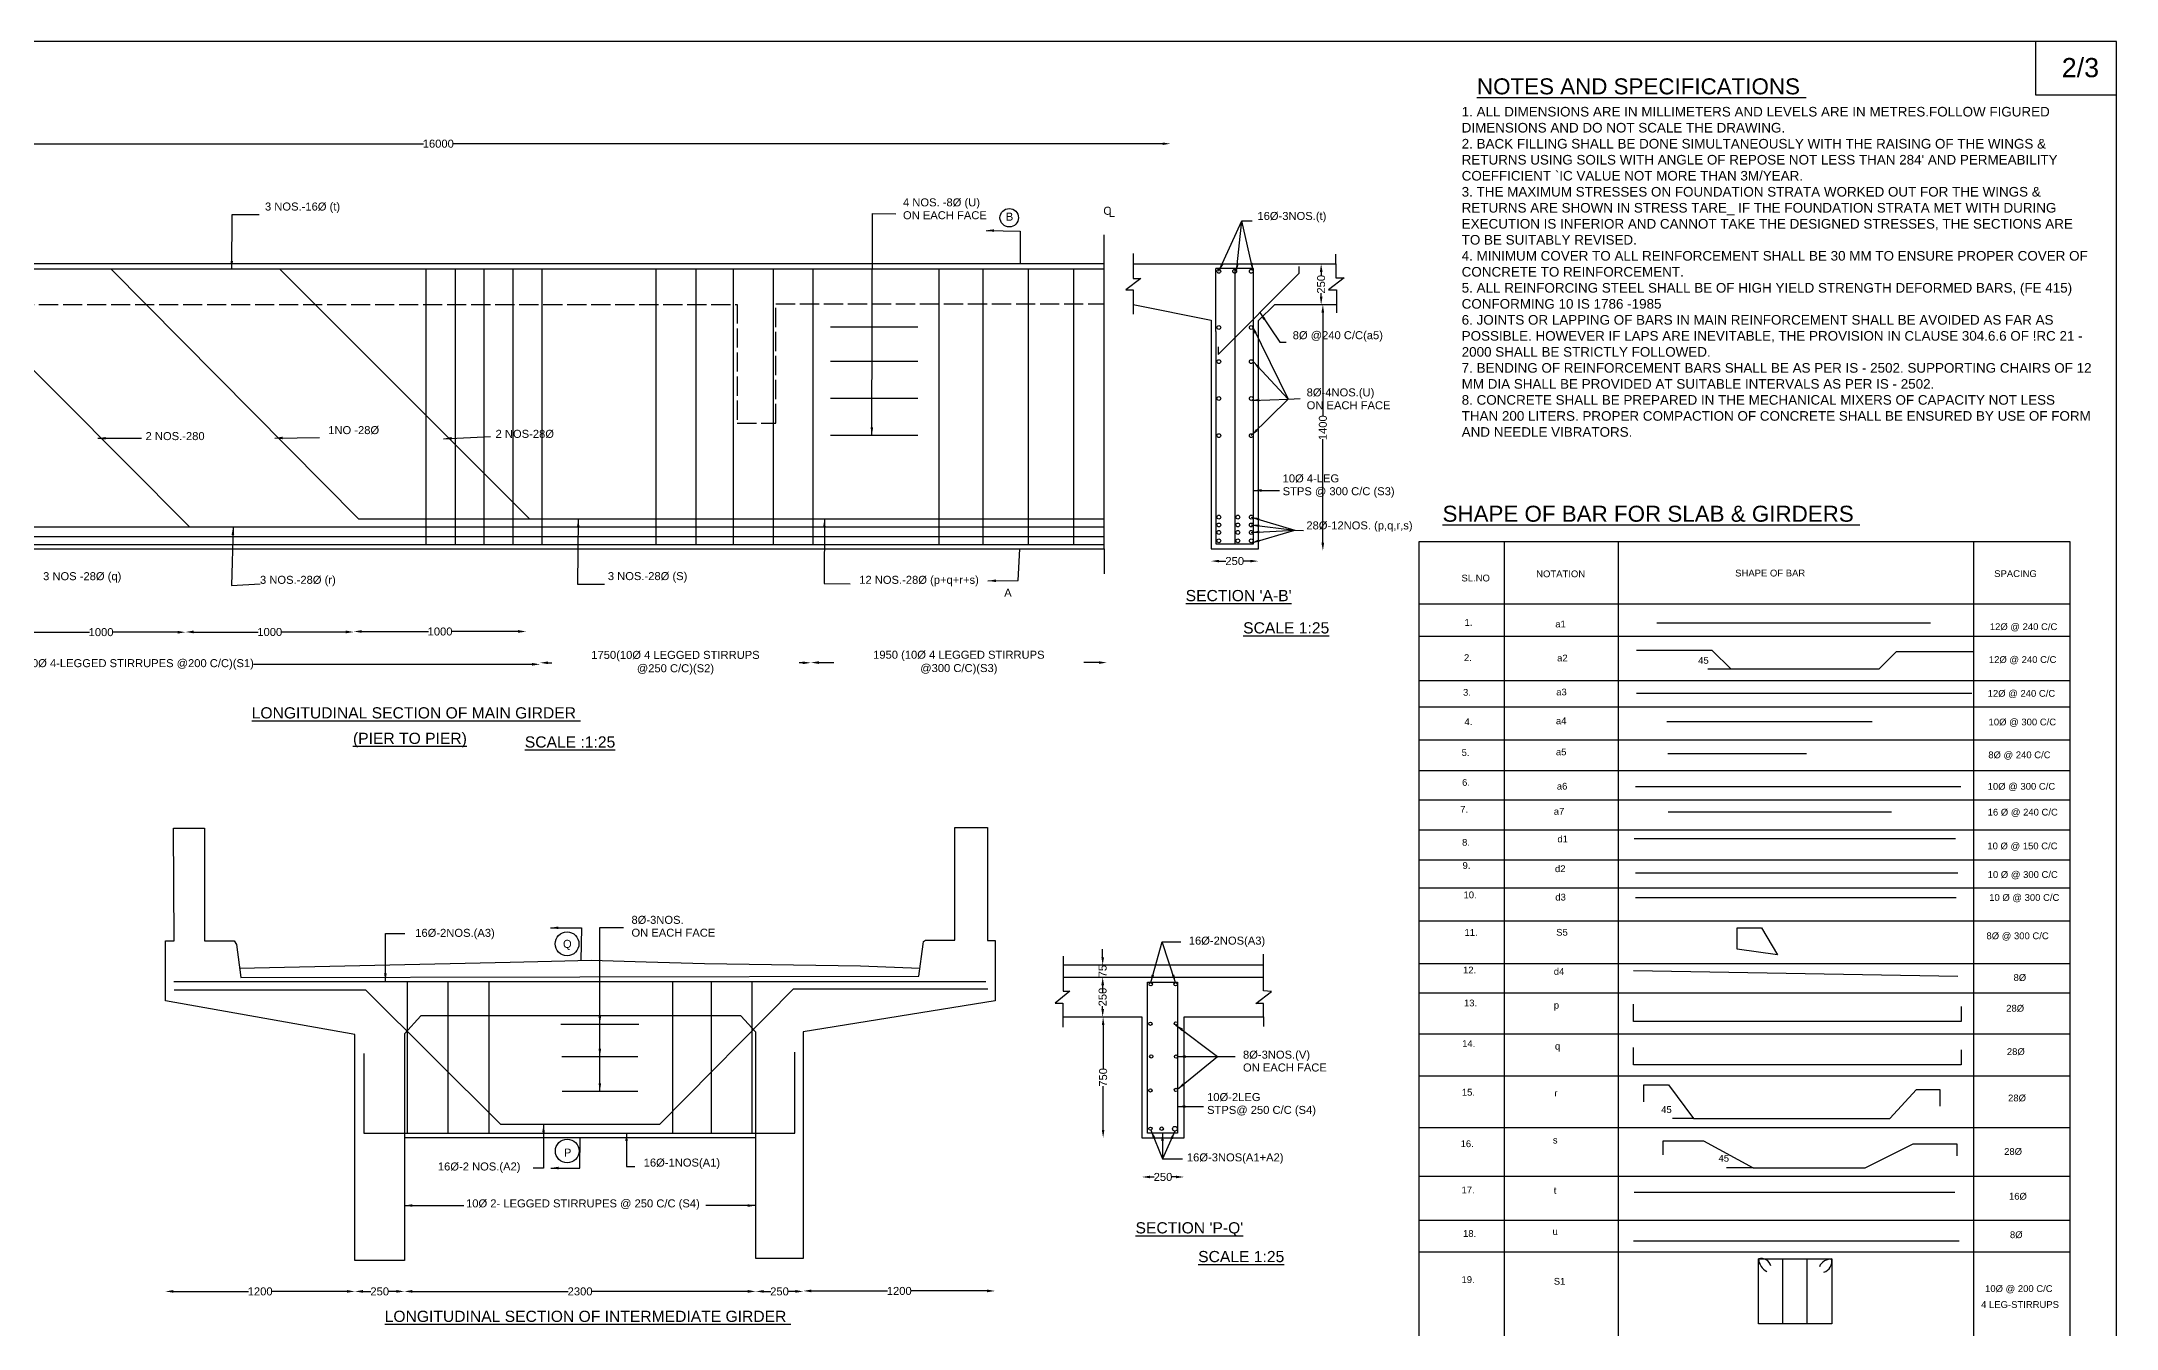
# Model space of a CAD drawing. Header units: millimetres. Extents: x -53221074 to -53151292, y 22125998 to 22211904.
# Drawn here: x -53212020 to -53199055, y 22132039 to 22140077 of the extents above; entities that cross this region are included whole.
import ezdxf

# ---------------------------------------------------------------- set-up
doc = ezdxf.new("R2010")
doc.units = ezdxf.units.MM
doc.header["$MEASUREMENT"] = 0
doc.linetypes.add('ACAD_ISO02W100', pattern=[15, 12, -3])
for name, color, linetype in [('DIMENSION', 7, 'Continuous'), ('DRAWING', 2, 'Continuous'), ('TEXT', 7, 'Continuous')]:
    doc.layers.add(name, color=color, linetype=linetype)
doc.styles.get("Standard").update_dxf_attribs({"font": 'arial.ttf', "height": 50})
doc.dimstyles.get("Standard").update_dxf_attribs({"dimtxt": 50, "dimasz": 50, "dimexe": 0.18, "dimexo": 0.0625, "dimgap": 0.09, "dimtad": 0, "dimdec": 0, "dimzin": 0, "dimdsep": 46, "dimtxsty": 'Standard', "dimcen": 0.09, "dimse1": 1, "dimse2": 1, "dimadec": 0, "dimazin": 0, "dimtfac": 1, "dimtdec": 0, "dimtofl": 0, "dimtmove": 0, "dimatfit": 3, "dimfxl": 1, "dimtolj": 1, "dimtzin": 0, "dimarcsym": 0})

# ---------------------------------------------------------------- blocks, each defined once
blk = doc.blocks.new('*D75')
at = {"layer": 'Defpoints', "color": 0}
for p in [(-53214117, 22139443), (-53204966, 22139439), (-53204966, 22139439)]:
    blk.add_point(p, dxfattribs=at)
at = {"layer": 'DIMENSION', "color": 0, "lineweight": -2}
for p, q in [((-53214067, 22139439), (-53209633, 22139439)), ((-53205016, 22139439), (-53209450, 22139439))]:
    blk.add_line(p, q, dxfattribs=at)
at = {"layer": 'DIMENSION', "color": 0}
for points in [[(-53214067, 22139447), (-53214067, 22139431), (-53214117, 22139439)], [(-53205016, 22139447), (-53205016, 22139431), (-53204966, 22139439)]]:
    blk.add_solid(points, dxfattribs=at)
at = {"layer": 'DIMENSION', "color": 0, "insert": (-53209541, 22139439), "char_height": 50, "attachment_point": 5}
blk.add_mtext('\\A1;16000', dxfattribs=at)
blk = doc.blocks.new('*D76')
at = {"layer": 'Defpoints', "color": 0}
for p in [(-53204025, 22138688), (-53204025, 22138688), (-53204025, 22138434)]:
    blk.add_point(p, dxfattribs=at)
at = {"layer": 'DIMENSION', "color": 0, "lineweight": -2}
for p, q in [((-53204025, 22138638), (-53204025, 22138617)), ((-53204025, 22138484), (-53204025, 22138505))]:
    blk.add_line(p, q, dxfattribs=at)
at = {"layer": 'DIMENSION', "color": 0}
for points in [[(-53204033, 22138638), (-53204016, 22138638), (-53204025, 22138688)], [(-53204033, 22138484), (-53204016, 22138484), (-53204025, 22138434)]]:
    blk.add_solid(points, dxfattribs=at)
at = {"layer": 'DIMENSION', "color": 0, "insert": (-53204025, 22138561), "char_height": 50, "attachment_point": 5, "rotation": 90}
blk.add_mtext('\\A1;250', dxfattribs=at)
blk = doc.blocks.new('*D77')
at = {"layer": 'Defpoints', "color": 0}
for p in [(-53204025, 22138434), (-53204026, 22136897), (-53204014, 22136897)]:
    blk.add_point(p, dxfattribs=at)
at = {"layer": 'DIMENSION', "color": 0, "lineweight": -2}
for p, q in [((-53204014, 22138384), (-53204014, 22137738)), ((-53204014, 22136947), (-53204014, 22137593))]:
    blk.add_line(p, q, dxfattribs=at)
at = {"layer": 'DIMENSION', "color": 0}
for points in [[(-53204023, 22138384), (-53204006, 22138384), (-53204014, 22138434)], [(-53204023, 22136947), (-53204006, 22136947), (-53204014, 22136897)]]:
    blk.add_solid(points, dxfattribs=at)
at = {"layer": 'DIMENSION', "color": 0, "insert": (-53204014, 22137665), "char_height": 50, "attachment_point": 5, "rotation": 90}
blk.add_mtext('\\A1;1400', dxfattribs=at)
blk = doc.blocks.new('*D78')
at = {"layer": 'Defpoints', "color": 0}
for p in [(-53204713, 22136909), (-53204417, 22136909), (-53204713, 22136832)]:
    blk.add_point(p, dxfattribs=at)
at = {"layer": 'DIMENSION', "color": 0, "lineweight": -2}
for p, q in [((-53204663, 22136832), (-53204621, 22136832)), ((-53204467, 22136832), (-53204509, 22136832))]:
    blk.add_line(p, q, dxfattribs=at)
at = {"layer": 'DIMENSION', "color": 0}
for points in [[(-53204663, 22136840), (-53204663, 22136824), (-53204713, 22136832)], [(-53204467, 22136840), (-53204467, 22136824), (-53204417, 22136832)]]:
    blk.add_solid(points, dxfattribs=at)
at = {"layer": 'DIMENSION', "color": 0, "insert": (-53204565, 22136832), "char_height": 50, "attachment_point": 5}
blk.add_mtext('\\A1;250', dxfattribs=at)
blk = doc.blocks.new('*D79')
at = {"layer": 'Defpoints', "color": 0}
for p in [(-53214105, 22136194), (-53208905, 22136197), (-53214105, 22136187)]:
    blk.add_point(p, dxfattribs=at)
at = {"layer": 'DIMENSION', "color": 0, "lineweight": -2}
for p, q in [((-53214055, 22136187), (-53212315, 22136187)), ((-53208955, 22136187), (-53210695, 22136187))]:
    blk.add_line(p, q, dxfattribs=at)
at = {"layer": 'DIMENSION', "color": 0}
for points in [[(-53214055, 22136196), (-53214055, 22136179), (-53214105, 22136187)], [(-53208955, 22136196), (-53208955, 22136179), (-53208905, 22136187)]]:
    blk.add_solid(points, dxfattribs=at)
at = {"layer": 'DIMENSION', "color": 0, "insert": (-53211505, 22136187), "char_height": 50, "attachment_point": 5}
blk.add_mtext('\\A1;4300 (10Ø 4-LEGGED STIRRUPES @200 C/C)(S1)', dxfattribs=at)
blk = doc.blocks.new('*D83')
at = {"layer": 'Defpoints', "color": 0}
for p in [(-53212177, 22136385), (-53211120, 22136388), (-53211120, 22136388)]:
    blk.add_point(p, dxfattribs=at)
at = {"layer": 'DIMENSION', "color": 0, "lineweight": -2}
for p, q in [((-53212127, 22136388), (-53211721, 22136388)), ((-53211170, 22136388), (-53211576, 22136388))]:
    blk.add_line(p, q, dxfattribs=at)
at = {"layer": 'DIMENSION', "color": 0}
for points in [[(-53212127, 22136396), (-53212127, 22136379), (-53212177, 22136388)], [(-53211170, 22136396), (-53211170, 22136379), (-53211120, 22136388)]]:
    blk.add_solid(points, dxfattribs=at)
at = {"layer": 'DIMENSION', "color": 0, "insert": (-53211648, 22136388), "char_height": 50, "attachment_point": 5}
blk.add_mtext('\\A1;1000', dxfattribs=at)
blk = doc.blocks.new('*D84')
at = {"layer": 'Defpoints', "color": 0}
for p in [(-53211120, 22136388), (-53210069, 22136391), (-53210069, 22136389)]:
    blk.add_point(p, dxfattribs=at)
at = {"layer": 'DIMENSION', "color": 0, "lineweight": -2}
for p, q in [((-53211070, 22136389), (-53210667, 22136389)), ((-53210119, 22136389), (-53210522, 22136389))]:
    blk.add_line(p, q, dxfattribs=at)
at = {"layer": 'DIMENSION', "color": 0}
for points in [[(-53211070, 22136398), (-53211070, 22136381), (-53211120, 22136389)], [(-53210119, 22136398), (-53210119, 22136381), (-53210069, 22136389)]]:
    blk.add_solid(points, dxfattribs=at)
at = {"layer": 'DIMENSION', "color": 0, "insert": (-53210594, 22136389), "char_height": 50, "attachment_point": 5}
blk.add_mtext('\\A1;1000', dxfattribs=at)
blk = doc.blocks.new('*D85')
at = {"layer": 'Defpoints', "color": 0}
for p in [(-53210069, 22136389), (-53208992, 22136392), (-53208992, 22136392)]:
    blk.add_point(p, dxfattribs=at)
at = {"layer": 'DIMENSION', "color": 0, "lineweight": -2}
for p, q in [((-53210019, 22136392), (-53209603, 22136392)), ((-53209042, 22136392), (-53209458, 22136392))]:
    blk.add_line(p, q, dxfattribs=at)
at = {"layer": 'DIMENSION', "color": 0}
for points in [[(-53210019, 22136401), (-53210019, 22136384), (-53210069, 22136392)], [(-53209042, 22136401), (-53209042, 22136384), (-53208992, 22136392)]]:
    blk.add_solid(points, dxfattribs=at)
at = {"layer": 'DIMENSION', "color": 0, "insert": (-53209530, 22136392), "char_height": 50, "attachment_point": 5}
blk.add_mtext('\\A1;1000', dxfattribs=at)
blk = doc.blocks.new('*D100')
at = {"layer": 'Defpoints', "color": 0}
for p in [(-53205390, 22134308), (-53205390, 22134308), (-53205390, 22134233)]:
    blk.add_point(p, dxfattribs=at)
at = {"layer": 'DRAWING', "color": 0, "lineweight": -2}
for p, q in [((-53205390, 22134358), (-53205390, 22134408)), ((-53205390, 22134183), (-53205390, 22134133))]:
    blk.add_line(p, q, dxfattribs=at)
at = {"layer": 'DRAWING', "color": 0}
for points in [[(-53205398, 22134358), (-53205381, 22134358), (-53205390, 22134308)], [(-53205398, 22134183), (-53205381, 22134183), (-53205390, 22134233)]]:
    blk.add_solid(points, dxfattribs=at)
at = {"layer": 'DRAWING', "color": 0, "insert": (-53205390, 22134271), "char_height": 50, "attachment_point": 5, "rotation": 90}
blk.add_mtext('\\A1;75', dxfattribs=at)
blk = doc.blocks.new('*D101')
at = {"layer": 'Defpoints', "color": 0}
for p in [(-53205390, 22134233), (-53205390, 22133985), (-53205390, 22133985)]:
    blk.add_point(p, dxfattribs=at)
at = {"layer": 'DRAWING', "color": 0, "lineweight": -2}
for p, q in [((-53205390, 22134183), (-53205390, 22134165)), ((-53205390, 22134035), (-53205390, 22134053))]:
    blk.add_line(p, q, dxfattribs=at)
at = {"layer": 'DRAWING', "color": 0}
for points in [[(-53205398, 22134183), (-53205381, 22134183), (-53205390, 22134233)], [(-53205398, 22134035), (-53205381, 22134035), (-53205390, 22133985)]]:
    blk.add_solid(points, dxfattribs=at)
at = {"layer": 'DRAWING', "color": 0, "insert": (-53205390, 22134109), "char_height": 50, "attachment_point": 5, "rotation": 90}
blk.add_mtext('\\A1;250', dxfattribs=at)
blk = doc.blocks.new('*D102')
at = {"layer": 'Defpoints', "color": 0}
for p in [(-53205145, 22133985), (-53205387, 22133229), (-53205145, 22133229)]:
    blk.add_point(p, dxfattribs=at)
at = {"layer": 'DRAWING', "color": 0, "lineweight": -2}
for p, q in [((-53205387, 22133935), (-53205387, 22133662)), ((-53205387, 22133279), (-53205387, 22133552))]:
    blk.add_line(p, q, dxfattribs=at)
at = {"layer": 'DRAWING', "color": 0}
for points in [[(-53205395, 22133935), (-53205379, 22133935), (-53205387, 22133985)], [(-53205395, 22133279), (-53205379, 22133279), (-53205387, 22133229)]]:
    blk.add_solid(points, dxfattribs=at)
at = {"layer": 'DRAWING', "color": 0, "insert": (-53205387, 22133607), "char_height": 50, "attachment_point": 5, "rotation": 90}
blk.add_mtext('\\A1;750', dxfattribs=at)
blk = doc.blocks.new('*D103')
at = {"layer": 'Defpoints', "color": 0}
for p in [(-53211246, 22134085), (-53210062, 22133875), (-53210062, 22132270)]:
    blk.add_point(p, dxfattribs=at)
at = {"layer": 'DRAWING', "color": 0, "lineweight": -2}
for p, q in [((-53211196, 22132270), (-53210726, 22132270)), ((-53210112, 22132270), (-53210582, 22132270))]:
    blk.add_line(p, q, dxfattribs=at)
at = {"layer": 'DRAWING', "color": 0}
for points in [[(-53211196, 22132279), (-53211196, 22132262), (-53211246, 22132270)], [(-53210112, 22132279), (-53210112, 22132262), (-53210062, 22132270)]]:
    blk.add_solid(points, dxfattribs=at)
at = {"layer": 'DRAWING', "color": 0, "insert": (-53210654, 22132270), "char_height": 50, "attachment_point": 5}
blk.add_mtext('\\A1;1200', dxfattribs=at)
blk = doc.blocks.new('*D104')
at = {"layer": 'Defpoints', "color": 0}
for p in [(-53210062, 22132464), (-53209753, 22132464), (-53209753, 22132270)]:
    blk.add_point(p, dxfattribs=at)
at = {"layer": 'DRAWING', "color": 0, "lineweight": -2}
for p, q in [((-53210012, 22132270), (-53209963, 22132270)), ((-53209803, 22132270), (-53209852, 22132270))]:
    blk.add_line(p, q, dxfattribs=at)
at = {"layer": 'DRAWING', "color": 0}
for points in [[(-53210012, 22132279), (-53210012, 22132262), (-53210062, 22132270)], [(-53209803, 22132279), (-53209803, 22132262), (-53209753, 22132270)]]:
    blk.add_solid(points, dxfattribs=at)
at = {"layer": 'DRAWING', "color": 0, "insert": (-53209907, 22132270), "char_height": 50, "attachment_point": 5}
blk.add_mtext('\\A1;250', dxfattribs=at)
blk = doc.blocks.new('*D105')
at = {"layer": 'Defpoints', "color": 0}
for p in [(-53209753, 22132464), (-53207557, 22132475), (-53207557, 22132270)]:
    blk.add_point(p, dxfattribs=at)
at = {"layer": 'DRAWING', "color": 0, "lineweight": -2}
for p, q in [((-53209703, 22132270), (-53208730, 22132270)), ((-53207607, 22132270), (-53208580, 22132270))]:
    blk.add_line(p, q, dxfattribs=at)
at = {"layer": 'DRAWING', "color": 0}
for points in [[(-53209703, 22132279), (-53209703, 22132262), (-53209753, 22132270)], [(-53207607, 22132279), (-53207607, 22132262), (-53207557, 22132270)]]:
    blk.add_solid(points, dxfattribs=at)
at = {"layer": 'DRAWING', "color": 0, "insert": (-53208655, 22132270), "char_height": 50, "attachment_point": 5}
blk.add_mtext('\\A1;2300', dxfattribs=at)
blk = doc.blocks.new('*D106')
at = {"layer": 'Defpoints', "color": 0}
for p in [(-53207557, 22132475), (-53207260, 22132475), (-53207260, 22132270)]:
    blk.add_point(p, dxfattribs=at)
at = {"layer": 'DRAWING', "color": 0, "lineweight": -2}
for p, q in [((-53207507, 22132270), (-53207464, 22132270)), ((-53207310, 22132270), (-53207353, 22132270))]:
    blk.add_line(p, q, dxfattribs=at)
at = {"layer": 'DRAWING', "color": 0}
for points in [[(-53207507, 22132279), (-53207507, 22132262), (-53207557, 22132270)], [(-53207310, 22132279), (-53207310, 22132262), (-53207260, 22132270)]]:
    blk.add_solid(points, dxfattribs=at)
at = {"layer": 'DRAWING', "color": 0, "insert": (-53207409, 22132270), "char_height": 50, "attachment_point": 5}
blk.add_mtext('\\A1;250', dxfattribs=at)
blk = doc.blocks.new('*D107')
at = {"layer": 'Defpoints', "color": 0}
for p in [(-53206062, 22134086), (-53207260, 22133892), (-53206062, 22132273)]:
    blk.add_point(p, dxfattribs=at)
at = {"layer": 'DRAWING', "color": 0, "lineweight": -2}
for p, q in [((-53207210, 22132273), (-53206734, 22132273)), ((-53206112, 22132273), (-53206589, 22132273))]:
    blk.add_line(p, q, dxfattribs=at)
at = {"layer": 'DRAWING', "color": 0}
for points in [[(-53207210, 22132282), (-53207210, 22132265), (-53207260, 22132273)], [(-53206112, 22132282), (-53206112, 22132265), (-53206062, 22132273)]]:
    blk.add_solid(points, dxfattribs=at)
at = {"layer": 'DRAWING', "color": 0, "insert": (-53206661, 22132273), "char_height": 50, "attachment_point": 5}
blk.add_mtext('\\A1;1200', dxfattribs=at)
blk = doc.blocks.new('*D116')
at = {"layer": 'Defpoints', "color": 0}
for p in [(-53205145, 22133229), (-53204881, 22133229), (-53204881, 22132985)]:
    blk.add_point(p, dxfattribs=at)
at = {"layer": 'DRAWING', "color": 0, "lineweight": -2}
for p, q in [((-53205095, 22132985), (-53205069, 22132985)), ((-53204931, 22132985), (-53204957, 22132985))]:
    blk.add_line(p, q, dxfattribs=at)
at = {"layer": 'DRAWING', "color": 0}
for points in [[(-53205095, 22132993), (-53205095, 22132977), (-53205145, 22132985)], [(-53204931, 22132993), (-53204931, 22132977), (-53204881, 22132985)]]:
    blk.add_solid(points, dxfattribs=at)
at = {"layer": 'DRAWING', "color": 0, "insert": (-53205013, 22132985), "char_height": 50, "attachment_point": 5}
blk.add_mtext('\\A1;250', dxfattribs=at)

msp = doc.modelspace()

# ---------------------------------------------------------------- linework, layer by layer
at = {"layer": 'DIMENSION', "color": 0, "transparency": 16777216}
for p, q in [((-53208854.8, 22136196.9), (-53208831, 22136196.9)), ((-53207263.3, 22136196.9), (-53207287.1, 22136196.9)), ((-53207163.3, 22136198), (-53207070.2, 22136198)), ((-53205413.8, 22136198), (-53205506.9, 22136198))]:
    msp.add_line(p, q, dxfattribs=at)
at = {"layer": 'DIMENSION', "color": 0}
for points in [[(-53199055.4, 22140077.5), (-53221074, 22140077.5), (-53221074, 22125997.8), (-53199055.4, 22125997.8)], [(-53203411.6, 22136954.2), (-53199347.6, 22136954.2), (-53199347.6, 22129097.2), (-53203411.6, 22129097.2)], [(-53201291.9, 22132473), (-53200833.3, 22132473), (-53200833.3, 22132068.4), (-53201291.9, 22132068.4)]]:
    msp.add_lwpolyline(points, close=True, dxfattribs=at)
for points in [[(-53203411.6, 22136565.9), (-53199347.6, 22136565.9)], [(-53203411.6, 22136362.9), (-53199347.6, 22136362.9)], [(-53201928.4, 22136445.6), (-53200216.6, 22136445.6)], [(-53201462.9, 22136156.3), (-53201581.5, 22136273), (-53202054.9, 22136273)], [(-53199946, 22136264.9), (-53200432.1, 22136264.9), (-53200539.6, 22136156.3), (-53201607.9, 22136156.3)], [(-53203411.6, 22136086.2), (-53199347.6, 22136086.2)], [(-53202055, 22136006.3), (-53199958.3, 22136006.3)], [(-53203411.6, 22135922.1), (-53199347.6, 22135922.1)], [(-53200581.5, 22135827.3), (-53201864.3, 22135827.3)], [(-53203411.6, 22135715.8), (-53199347.6, 22135715.8)], [(-53201857.7, 22135630.8), (-53200991.4, 22135630.8)], [(-53203411.6, 22135523.5), (-53199347.6, 22135523.5)], [(-53202059.9, 22135423.5), (-53200028.3, 22135423.5)], [(-53203411.6, 22135340.6), (-53199347.6, 22135340.6)], [(-53203411.6, 22135153.1), (-53199347.6, 22135153.1)], [(-53200461.8, 22135263.2), (-53201856.4, 22135263.2)], [(-53202069.5, 22135098.7), (-53200062.2, 22135098.7)], [(-53203411.6, 22134965.5), (-53199347.6, 22134965.5)], [(-53203411.6, 22134792), (-53199347.6, 22134792)], [(-53200047.7, 22134882.6), (-53202059.9, 22134882.6)], [(-53202059.9, 22134730.2), (-53200057.4, 22134730.2)], [(-53203411.6, 22134585.7), (-53199347.6, 22134585.7)], [(-53201424.7, 22134409), (-53201424.7, 22134542.3), (-53201273.7, 22134542.3), (-53201173.2, 22134373.6), (-53201424.7, 22134409)], [(-53203411.6, 22134318.4), (-53199347.6, 22134318.4)], [(-53202072.4, 22134274.3), (-53200047.6, 22134239.1)], [(-53203411.6, 22134135.5), (-53199347.6, 22134135.5)], [(-53200026.4, 22134049.8), (-53200026.4, 22133957.2), (-53202073.3, 22133957.2), (-53202073.3, 22134064.6)], [(-53203411.6, 22133880.2), (-53199347.6, 22133880.2)], [(-53200026.4, 22133778.3), (-53200026.4, 22133685.7), (-53202073.3, 22133685.7), (-53202073.3, 22133793.1)], [(-53203411.6, 22133617.8), (-53199347.6, 22133617.8)], [(-53202007.7, 22133453.4), (-53202007.7, 22133560.8), (-53201854.7, 22133560.8), (-53201697.4, 22133349.7), (-53200471.4, 22133349.7), (-53200305.8, 22133531.2), (-53200159.7, 22133531.2), (-53200159.7, 22133426.6)], [(-53201697.4, 22133349.7), (-53201829.9, 22133349.7)], [(-53203411.6, 22133294.3), (-53199347.6, 22133294.3)], [(-53201888.3, 22133122.9), (-53201888.3, 22133209.8), (-53201636.2, 22133209.8), (-53201326.1, 22133041.8), (-53200626, 22133041.8), (-53200325.6, 22133192.4), (-53200053.6, 22133192.4), (-53200053.6, 22133118)], [(-53203411.6, 22132989.5), (-53199347.6, 22132989.5)], [(-53201326.1, 22133041.8), (-53201492.4, 22133041.8)], [(-53202069.9, 22132889.3), (-53200065.9, 22132889.3)], [(-53203411.6, 22132715.2), (-53199347.6, 22132715.2)], [(-53200039.4, 22132584), (-53202073.8, 22132584)], [(-53203408.4, 22132518.2), (-53199344.3, 22132518.2)], [(-53201142.7, 22132473), (-53201142.7, 22132068.4)], [(-53200990.6, 22132473), (-53200990.6, 22132068.4)]]:
    msp.add_lwpolyline(points, dxfattribs=at)
for centre, radius, start, end in [((-53201274.7, 22132413.1), 62.4, 15.17696, 105.99167), ((-53201198.9, 22132478.6), 93.1, 183.43308, 244.13275), ((-53200835.1, 22132387.7), 85.3, 88.79982, 154.39963), ((-53200905.1, 22132458.7), 71.4, 286.70304, 11.5656)]:
    msp.add_arc(centre, radius, start, end, dxfattribs=at)
at = {"layer": 'DIMENSION', "color": 0, "transparency": 16777216}
for points in [[(-53208854.8, 22136205.2), (-53208854.8, 22136188.5), (-53208904.8, 22136196.9)], [(-53207263.3, 22136205.2), (-53207263.3, 22136188.5), (-53207213.3, 22136196.9)], [(-53207163.3, 22136206.3), (-53207163.3, 22136189.7), (-53207213.3, 22136198)], [(-53205413.8, 22136206.3), (-53205413.8, 22136189.7), (-53205363.8, 22136198)]]:
    msp.add_solid(points, dxfattribs=at)
at = {"layer": 'DRAWING', "color": 0}
for points in [[(-53199055.4, 22140077.5), (-53199561.4, 22140077.5), (-53199561.4, 22139743.8), (-53199055.4, 22139743.8)], [(-53205109.5, 22134201.9), (-53204922.6, 22134201.9), (-53204922.6, 22133259.5), (-53205109.5, 22133259.5)]]:
    msp.add_lwpolyline(points, close=True, dxfattribs=at)
for points in [[(-53205380.2, 22136908), (-53205380.2, 22138870.4)], [(-53214088.3, 22136908), (-53214088.3, 22138690.1), (-53205380.2, 22138690.1)], [(-53214042.1, 22136935.1), (-53214042.1, 22138657.2), (-53205380.2, 22138657.2)], [(-53213765.3, 22138657.2), (-53212148.2, 22137045), (-53205380.2, 22137045)], [(-53211094.6, 22137045), (-53212702.2, 22138657.2)], [(-53205380.2, 22137093.4), (-53210038, 22137093.4), (-53211586.2, 22138657.2)], [(-53210532.9, 22138657.2), (-53208968.8, 22137093.4)], [(-53209619.2, 22138657.2), (-53209619.2, 22136935.1)], [(-53209436.2, 22138657.2), (-53209436.2, 22136935.1)], [(-53209255.7, 22138657.2), (-53209255.7, 22136935.1)], [(-53209074.8, 22138657.2), (-53209074.8, 22136935.1)], [(-53208894.3, 22138657.2), (-53208894.3, 22136935.1)], [(-53208182.7, 22138657.2), (-53208182.7, 22136935.1)], [(-53207932.8, 22138657.2), (-53207932.8, 22136935.1)], [(-53207698, 22138657.2), (-53207698, 22136935.1)], [(-53207447.7, 22138657.2), (-53207447.7, 22136935.1)], [(-53207200.9, 22138657.2), (-53207200.9, 22136935.1)], [(-53206414.5, 22138657.2), (-53206414.5, 22136935.1)], [(-53206138.7, 22138657.2), (-53206138.7, 22136935.1)], [(-53205855.4, 22138657.2), (-53205855.4, 22136935.1)], [(-53205572.2, 22138657.2), (-53205572.2, 22136935.1)], [(-53205199.4, 22138754.3), (-53205199.4, 22138598), (-53205150.6, 22138598), (-53205245.1, 22138526.4), (-53205198.6, 22138526.4), (-53205198.6, 22138374.2)], [(-53205199.4, 22138688.3), (-53203932.2, 22138688.3), (-53203932.2, 22138748.3)], [(-53204447, 22138267), (-53204447, 22138660.2), (-53204682.8, 22138660.2)], [(-53204682.8, 22138267), (-53204682.8, 22138660.2)], [(-53204668.3, 22138170.8), (-53204668.3, 22138123.1), (-53204162.2, 22138631.1), (-53204162.2, 22138672.2)], [(-53204564.9, 22138660.2), (-53204564.9, 22136939.4)], [(-53203932.2, 22138688.3), (-53203932.2, 22138600.6), (-53203881.2, 22138600.6), (-53203979, 22138526.8), (-53203929, 22138526.8), (-53203929, 22138382.9)], [(-53205198.6, 22138435.7), (-53204712.9, 22138336.1), (-53204712.9, 22136909.3), (-53204416.8, 22136909.3), (-53204416.8, 22138335), (-53204314, 22138433.9), (-53203929, 22138433.9)], [(-53207089.7, 22138295.6), (-53206545.4, 22138295.6)], [(-53204682.8, 22138267), (-53204682.8, 22136939.4), (-53204447, 22136939.4), (-53204447, 22138267)], [(-53207089.7, 22138081.2), (-53206545.4, 22138081.2)], [(-53213993.2, 22137753.4), (-53213993.2, 22136986.1), (-53205380.2, 22136986.1)], [(-53207089.7, 22137850), (-53206545.4, 22137850)], [(-53207089.7, 22137617.9), (-53206545.4, 22137617.9)], [(-53214136.2, 22136908), (-53205380.2, 22136908), (-53205380.2, 22136753.4)], [(-53214042.1, 22136935.1), (-53205380.2, 22136935.1)], [(-53202879.5, 22129097.2), (-53202879.5, 22136954.2)], [(-53202169, 22136954.2), (-53202169, 22129330.6)], [(-53199946.5, 22129097.2), (-53199946.5, 22136954.2)], [(-53211195.7, 22135164.5), (-53211002.1, 22135164.5), (-53211002.1, 22134460.1), (-53210815.6, 22134460.1), (-53210800.8, 22134437.6), (-53210774.9, 22134231.9), (-53206538.6, 22134239), (-53206512.1, 22134439.7), (-53206510.1, 22134455), (-53206496, 22134463.6), (-53206312.8, 22134463.6), (-53206312.8, 22135167.3), (-53206110.3, 22135167.3), (-53206110.3, 22134463.1), (-53206062.5, 22134463.1), (-53206062.5, 22134085.9), (-53207260.2, 22133892.5), (-53207260.2, 22132475.5), (-53207557, 22132475.5), (-53207557, 22133889.9), (-53207651.6, 22133991.6), (-53209650.4, 22133991.6), (-53209752.6, 22133879.3), (-53209752.6, 22132463.8), (-53210061.9, 22132463.8), (-53210061.9, 22133875.2), (-53211246.3, 22134085.3), (-53211246.3, 22134459.9), (-53211192.2, 22134459.9), (-53211195.7, 22135164.5)], [(-53204384.2, 22133985.5), (-53204384.2, 22134068.4), (-53204432.9, 22134068.4), (-53204334.4, 22134144), (-53204384.2, 22134147.2), (-53204384.2, 22134377.8)], [(-53210782.1, 22134289.1), (-53209091.1, 22134327.1), (-53208834.2, 22134332.8), (-53208585.9, 22134338.4), (-53208242.9, 22134328.7), (-53207877, 22134318.3), (-53206904, 22134303.1), (-53206531.9, 22134289.8)], [(-53205637, 22134363.3), (-53205637, 22134145.4), (-53205594.9, 22134145.4), (-53205686.3, 22134069.8), (-53205638.4, 22134069.8), (-53205638.4, 22133921.8)], [(-53204384.2, 22134307.9), (-53205637, 22134307.9)], [(-53211193.1, 22134206.5), (-53206119.4, 22134206.5)], [(-53211191.9, 22134154.5), (-53209995.9, 22134154.5), (-53209151.6, 22133314.1), (-53208157.7, 22133314.1), (-53207321.7, 22134159.9), (-53206107.5, 22134159.9)], [(-53209735.5, 22134206.5), (-53209735.5, 22133259.3)], [(-53209478.5, 22133259.3), (-53209478.5, 22134206.5)], [(-53209225.7, 22134206.5), (-53209225.7, 22133259.3)], [(-53208077.8, 22134206.5), (-53208077.8, 22133259.3)], [(-53207833.7, 22133259.3), (-53207833.7, 22134206.5)], [(-53207582.2, 22134206.5), (-53207582.2, 22133259.3)], [(-53205637, 22134233.4), (-53204384.2, 22134233.4)], [(-53205638.4, 22133984.8), (-53205144.7, 22133984.8), (-53205144.7, 22133229.3), (-53204881.2, 22133229.3), (-53204881.2, 22133985.5), (-53204384.2, 22133985.5)], [(-53204384.2, 22133985.5), (-53204384.2, 22133925.4)], [(-53208776, 22133940.5), (-53208287.1, 22133940.5)], [(-53210007.2, 22133756.7), (-53210007.2, 22133259.3), (-53207313, 22133259.3), (-53207313, 22133765.5)], [(-53208295, 22133736.2), (-53208768.2, 22133736.2)], [(-53208767, 22133520.4), (-53208294.3, 22133520.4)], [(-53209752.6, 22133232.3), (-53207557, 22133232.3)]]:
    msp.add_lwpolyline(points, dxfattribs=at)
at = {"layer": 'DRAWING', "color": 0, "linetype": 'ACAD_ISO02W100', "ltscale": 10}
msp.add_lwpolyline([(-53214417.7, 22138437.2), (-53213789.8, 22138437.2), (-53213789.8, 22137679.2), (-53213535.8, 22137679.2), (-53213535.8, 22138435.3), (-53207673.2, 22138435.3), (-53207673.2, 22137693.9), (-53207431.4, 22137693.9), (-53207431.4, 22138438.6), (-53205380.2, 22138438.6)], dxfattribs=at)
at = {"layer": 'DRAWING'}
msp.add_circle((-53205973.9, 22138976.9), 57.6, dxfattribs=at)
at = {"layer": 'DRAWING', "color": 0}
for centre, radius in [((-53204663.9, 22138642.2), 12), ((-53204564.9, 22138642.2), 12), ((-53204461.4, 22138642.2), 12), ((-53204663.9, 22138291), 12), ((-53204461.4, 22138291), 12), ((-53204663.9, 22138078.1), 12), ((-53204461.4, 22138078.1), 12), ((-53204663.9, 22137847.9), 12), ((-53204461.4, 22137847.9), 12), ((-53204663.9, 22137615.7), 12), ((-53204461.4, 22137615.7), 12), ((-53204663.9, 22137106.9), 12), ((-53204545.3, 22137106.9), 12), ((-53204461.4, 22137106.9), 12), ((-53204663.9, 22137057.7), 12), ((-53204663.9, 22137011.1), 12), ((-53204663.9, 22136958.8), 12), ((-53204545.3, 22137057.7), 12), ((-53204545.3, 22137011.1), 12), ((-53204545.3, 22136958.8), 12), ((-53204461.4, 22137057.7), 12), ((-53204461.4, 22137011.1), 12), ((-53204461.4, 22136958.8), 12), ((-53208736.7, 22134441.5), 74.4), ((-53205089.2, 22134188.9), 10.3), ((-53204934.5, 22134188.9), 10.3), ((-53205091.5, 22133942.3), 10.3), ((-53204932.5, 22133944.6), 10.3), ((-53205086.5, 22133737.6), 10.3), ((-53204930.8, 22133736.8), 10.3), ((-53205091.5, 22133526.1), 10.3), ((-53204932.1, 22133528.5), 10.3), ((-53208735.3, 22133147.2), 74), ((-53205091.9, 22133286.9), 10.3), ((-53205021.2, 22133286.5), 11.1), ((-53204938.6, 22133286.2), 15.1)]:
    msp.add_circle(centre, radius, dxfattribs=at)

# ---------------------------------------------------------------- texts
at = {"layer": 'DIMENSION', "color": 0}
for s, height, p in [('SL.NO ', 42.37, (-53203148.1, 22136704.9)), ('NOTATION ', 42.37, (-53202681.1, 22136731.2)), ('SHAPE OF BAR ', 42.37, (-53201437.7, 22136736)), ('SPACING ', 42.37, (-53199819.5, 22136732.5)), ('1.', 42.37, (-53203129.2, 22136427.5)), ('a1', 42.37, (-53202561.8, 22136417.7)), ('12Ø @ 240 C/C ', 42.37, (-53199847, 22136401.1)), ('2.', 42.37, (-53203132.3, 22136207.8)), ('a2', 42.37, (-53202550.5, 22136205.4)), ('45', 42.37, (-53201668.9, 22136190.7)), ('12Ø @ 240 C/C ', 42.37, (-53199852.7, 22136195.8)), ('3.', 42.37, (-53203138.3, 22135991.1)), ('a3', 42.37, (-53202556.1, 22135993.2)), ('12Ø @ 240 C/C ', 42.37, (-53199860.3, 22135984.5)), ('4.', 42.37, (-53203129.2, 22135807.5)), ('a4', 42.37, (-53202558, 22135813.2)), ('10Ø @ 300 C/C', 42.37, (-53199854.6, 22135805.8)), ('5.', 42.37, (-53203147.3, 22135614.9)), ('a5', 42.37, (-53202558.1, 22135618.9)), ('8Ø @ 240 C/C', 42.37, (-53199856.5, 22135600.6)), ('6.', 42.37, (-53203144.3, 22135428.3)), ('a6', 42.37, (-53202552.4, 22135404.7)), ('10Ø @ 300 C/C ', 42.37, (-53199860.3, 22135404)), ('7.', 42.37, (-53203156.4, 22135259.8)), ('a7', 42.37, (-53202571.3, 22135247.5)), ('16 Ø @ 240 C/C ', 42.37, (-53199860.3, 22135242.5)), ('8.', 42.37, (-53203144.3, 22135054)), ('d1', 42.37, (-53202548.6, 22135075)), ('10 Ø @ 150 C/C', 42.37, (-53199862.2, 22135031.6)), ('9.', 42.37, (-53203141.3, 22134909.6)), ('d2', 42.37, (-53202563.7, 22134889.3)), ('10 Ø @ 300 C/C', 42.37, (-53199860.3, 22134853)), ('10.', 42.37, (-53203135.3, 22134726)), ('d3', 42.37, (-53202561.9, 22134711.9)), ('10 Ø @ 300 C/C', 42.37, (-53199850.7, 22134709.5)), ('11.', 42.37, (-53203129.3, 22134491.2)), ('S5', 42.37, (-53202556.2, 22134492.1)), ('8Ø @ 300 C/C ', 42.37, (-53199867.9, 22134470.1)), ('12.', 42.37, (-53203138.2, 22134256.5)), ('d4', 42.37, (-53202571.4, 22134247.6)), ('8Ø', 42.37, (-53199698.6, 22134209.8)), ('13.', 42.37, (-53203132.5, 22134050.8)), ('p', 42.4, (-53202571.4, 22134036.7)), ('28Ø', 42.37, (-53199744.3, 22134017.8)), ('14.', 42.37, (-53203143.9, 22133797.2)), ('q', 42.4, (-53202563.8, 22133780.9)), ('28Ø', 42.37, (-53199740.4, 22133746.9)), ('15.', 42.37, (-53203145.8, 22133493.4)), ('r', 42.4, (-53202567.6, 22133487.9)), ('28Ø', 42.37, (-53199732.8, 22133457.4)), ('45', 42.37, (-53201900.3, 22133385)), ('16.', 42.37, (-53203153.4, 22133171.3)), ('s', 42.4, (-53202577.1, 22133194.2)), ('45', 42.37, (-53201541.9, 22133080.6)), ('28Ø', 42.37, (-53199757.5, 22133123)), ('17.', 42.37, (-53203147.7, 22132882.6)), ('t', 42.4, (-53202571.4, 22132879.7)), ('16Ø', 42.37, (-53199727.1, 22132843.7)), ('18.', 42.37, (-53203138.3, 22132610.8)), ('u', 42.4, (-53202579, 22132623.1)), ('8Ø', 42.37, (-53199721.2, 22132603)), ('19.', 42.37, (-53203147.8, 22132322.8)), ('S1', 42.37, (-53202571.4, 22132312.3)), ('10Ø @ 200 C/C', 42.37, (-53199876.5, 22132266.6)), ('4 LEG-STIRRUPS', 42.37, (-53199901.4, 22132167.1))]:
    msp.add_text(s, height=height, dxfattribs=at).set_placement(p)
at = {"layer": 'DIMENSION', "color": 0, "insert": (-53203146.7, 22139669.1), "char_height": 60, "width": 3934.174, "attachment_point": 1}
msp.add_mtext("1. ALL DIMENSIONS ARE IN MILLIMETERS AND LEVELS ARE IN METRES.FOLLOW FIGURED DIMENSIONS AND DO NOT SCALE THE DRAWING.\\P2. BACK FILLING SHALL BE DONE SIMULTANEOUSLY WITH THE RAISING OF THE WINGS & RETURNS USING SOILS WITH ANGLE OF REPOSE NOT LESS THAN 284' AND PERMEABILITY COEFFICIENT `IC VALUE NOT MORE THAN 3M/YEAR. \\P3. THE MAXIMUM STRESSES ON FOUNDATION STRATA WORKED OUT FOR THE WINGS & RETURNS ARE SHOWN IN STRESS TARE_ IF THE FOUNDATION STRATA MET WITH DURING EXECUTION IS INFERIOR AND CANNOT TAKE THE DESIGNED STRESSES, THE SECTIONS ARE TO BE SUITABLY REVISED. \\P4. MINIMUM COVER TO ALL REINFORCEMENT SHALL BE 30 MM TO ENSURE PROPER COVER OF CONCRETE TO REINFORCEMENT. \\P5. ALL REINFORCING STEEL SHALL BE OF HIGH YIELD STRENGTH DEFORMED BARS, (FE 415) CONFORMING 10 IS 1786 -1985\\P6. JOINTS OR LAPPING OF BARS IN MAIN REINFORCEMENT SHALL BE AVOIDED AS FAR AS POSSIBLE. HOWEVER IF LAPS ARE INEVITABLE, THE PROVISION IN CLAUSE 304.6.6 OF !RC 21 - 2000 SHALL BE STRICTLY FOLLOWED. \\P7. BENDING OF REINFORCEMENT BARS SHALL BE AS PER IS - 2502. SUPPORTING CHAIRS OF 12 MM DIA SHALL BE PROVIDED AT SUITABLE INTERVALS AS PER IS - 2502. \\P8. CONCRETE SHALL BE PREPARED IN THE MECHANICAL MIXERS OF CAPACITY NOT LESS THAN 200 LITERS. PROPER COMPACTION OF CONCRETE SHALL BE ENSURED BY USE OF FORM AND NEEDLE VIBRATORS.", dxfattribs=at)
at = {"layer": 'DIMENSION', "color": 0, "transparency": 16777216, "char_height": 50, "attachment_point": 5}
for s, insert in [('\\A1;1750(10Ø 4 LEGGED STIRRUPS \\P@250 C/C)(S2)', (-53208059, 22136196.9)), ('\\A1;1950 (10Ø 4 LEGGED STIRRUPS \\P@300 C/C)(S3)', (-53206288.5, 22136198))]:
    msp.add_mtext(s, dxfattribs=dict(at, insert=insert))
at = {"layer": 'DRAWING', "color": 0}
for s, height, p in [('%%USHAPE OF BAR FOR SLAB & GIRDERS ', 100, (-53203266.4, 22137077.9)), ("%%USECTION 'A-B'", 70, (-53204871.3, 22136581.6)), ('%%USCALE 1:25', 70, (-53204512.2, 22136380)), ('%%ULONGITUDINAL SECTION OF MAIN GIRDER ', 70, (-53210706.9, 22135849.1)), ('%%U(PIER TO PIER)', 70, (-53210074, 22135690)), ('%%USCALE :1:25', 70, (-53209000.4, 22135667.2)), ('16Ø-2NOS.(A3)', 50, (-53209685, 22134484.9)), ('8Ø-3NOS.', 50, (-53208334, 22134566.2)), ('ON EACH FACE ', 50, (-53208334, 22134485.9)), ('Q', 50, (-53208762, 22134416)), ('16Ø-2NOS(A3)', 50, (-53204851.8, 22134436.4)), ('8Ø-3NOS.(V)', 50, (-53204513.1, 22133724.2)), ('ON EACH FACE', 50, (-53204513.1, 22133643.9)), ('10Ø-2LEG', 50, (-53204737.4, 22133459.2)), ('STPS@ 250 C/C (S4)', 50, (-53204737.4, 22133378.9)), ('16Ø-2 NOS.(A2)', 50, (-53209543.5, 22133025.6)), ('P', 50, (-53208756, 22133112.6)), ('16Ø-1NOS(A1)', 50, (-53208257.6, 22133050)), ('16Ø-3NOS(A1+A2)', 50, (-53204863.6, 22133082.5)), ('10Ø 2- LEGGED STIRRUPES @ 250 C/C (S4)', 50, (-53209367.5, 22132795)), ("%%USECTION 'P-Q'", 70, (-53205184.5, 22132632.4)), ('%%USCALE 1:25', 70, (-53204793.3, 22132453)), ('%%ULONGITUDINAL SECTION OF INTERMEDIATE GIRDER ', 70, (-53209875.9, 22132079.6))]:
    msp.add_text(s, height=height, dxfattribs=at).set_placement(p)
at = {"layer": 'TEXT', "color": 0}
for s, height, p in [('2/3', 120, (-53199397.4, 22139854.5)), ('%%UNOTES AND SPECIFICATIONS ', 100, (-53203051.1, 22139747.4)), ('3 NOS.-16Ø (t)', 50, (-53210623.8, 22139021.7)), ('4 NOS. -8Ø (U)', 50, (-53206637.5, 22139047.7)), ('C', 50, (-53205386, 22138995.2)), ('ON EACH FACE ', 50, (-53206637.5, 22138967.4)), ('B', 50, (-53205995, 22138958.6)), ('L', 50, (-53205352.1, 22138981.9)), ('16Ø-3NOS.(t)', 50, (-53204423, 22138962.9)), ('8Ø @240 C/C(a5)', 50, (-53204202.5, 22138218)), ('8Ø-4NOS.(U)', 50, (-53204115.4, 22137860.7)), ('ON EACH FACE', 50, (-53204115.4, 22137780.3)), ('2 NOS.-280', 50, (-53211369.8, 22137587.8)), ('1NO -28Ø', 50, (-53210228.8, 22137625.2)), ('2 NOS-28Ø', 50, (-53209183, 22137601.9)), ('10Ø 4-LEG ', 50, (-53204265.5, 22137323.7)), ('STPS @ 300 C/C (S3)', 50, (-53204265.5, 22137243.4)), ('28Ø-12NOS. (p,q,r,s)', 50, (-53204117.2, 22137029.9)), ('3 NOS -28Ø (q)', 50, (-53212010.2, 22136712.8)), ('3 NOS.-28Ø (r)', 50, (-53210654.9, 22136690)), ('3 NOS.-28Ø (S) ', 50, (-53208481.6, 22136713.3)), ('12 NOS.-28Ø (p+q+r+s)', 50, (-53206910.8, 22136690)), ('A', 50, (-53206005.1, 22136609.7))]:
    msp.add_text(s, height=height, dxfattribs=at).set_placement(p)

# ---------------------------------------------------------------- dimensions: what is measured, and where the dimension line sits
at = {"layer": 'DIMENSION', "color": 0}
for base, p1, p2, text, picture, middle in [((-53204966.1, 22139439.1), (-53214116.8, 22139442.8), (-53204966.1, 22139439.1), '16000', '*D75', (-53209541.4, 22139439.1)), ((-53204712.9, 22136831.9), (-53204416.8, 22136909.3), (-53204712.9, 22136909.3), '250', '*D78', (-53204564.9, 22136831.9)), ((-53214105.5, 22136187.4), (-53208904.8, 22136196.9), (-53214105.5, 22136194.3), '4300 (10Ø 4-LEGGED STIRRUPES @200 C/C)(S1)', '*D79', (-53211505.1, 22136187.4)), ((-53211119.8, 22136387.7), (-53212176.8, 22136384.6), (-53211119.8, 22136387.7), '1000', '*D83', (-53211648.3, 22136387.7)), ((-53210068.7, 22136389.3), (-53211119.8, 22136387.7), (-53210068.7, 22136390.9), '1000', '*D84', (-53210594.3, 22136389.3)), ((-53208992.1, 22136392.4), (-53210068.7, 22136389.3), (-53208992.1, 22136392.4), '1000', '*D85', (-53209530.4, 22136392.4))]:
    dim = msp.add_linear_dim(base=base, p1=p1, p2=p2, text=text, dimstyle='Standard', dxfattribs=at)
    dim.commit()
    dim.dimension.update_dxf_attribs({"geometry": picture, "text_midpoint": middle})
for base, p2, text, picture, middle in [((-53204024.6, 22138688.3), (-53204024.6, 22138688.3), '250', '*D76', (-53204024.6, 22138561.1)), ((-53204014.3, 22136897), (-53204025.9, 22136897), '1400', '*D77', (-53204014.3, 22137665.5))]:
    dim = msp.add_linear_dim(base=base, p1=(-53204024.6, 22138433.9), p2=p2, angle=90, text=text, dimstyle='Standard', dxfattribs=at)
    dim.commit()
    dim.dimension.update_dxf_attribs({"geometry": picture, "text_midpoint": middle})
at = {"layer": 'DRAWING', "color": 0}
for base, p1, p2, text, picture, middle in [((-53205389.6, 22134307.9), (-53205389.6, 22134233.4), (-53205389.6, 22134307.9), '75', '*D100', (-53205389.6, 22134270.6)), ((-53205389.6, 22133984.8), (-53205389.6, 22134233.4), (-53205389.6, 22133984.8), '250', '*D101', (-53205389.6, 22134109.1)), ((-53205387, 22133229.3), (-53205144.7, 22133984.8), (-53205144.7, 22133229.3), '750', '*D102', (-53205387, 22133607))]:
    dim = msp.add_linear_dim(base=base, p1=p1, p2=p2, angle=90, text=text, dimstyle='Standard', dxfattribs=at)
    dim.commit()
    dim.dimension.update_dxf_attribs({"geometry": picture, "text_midpoint": middle})
for base, p1, p2, text, picture, middle in [((-53210061.9, 22132270.3), (-53211246.3, 22134085.3), (-53210061.9, 22133875.2), '1200', '*D103', (-53210654.1, 22132270.3)), ((-53206062.5, 22132273.4), (-53207260.2, 22133892.5), (-53206062.5, 22134085.9), '1200', '*D107', (-53206661.4, 22132273.4)), ((-53204881.2, 22132984.9), (-53205144.7, 22133229.3), (-53204881.2, 22133229.3), '250', '*D116', (-53205012.9, 22132984.9)), ((-53209752.6, 22132270.3), (-53210061.9, 22132463.8), (-53209752.6, 22132463.8), '250', '*D104', (-53209907.2, 22132270.3)), ((-53207557, 22132270.3), (-53209752.6, 22132463.8), (-53207557, 22132475.5), '2300', '*D105', (-53208654.8, 22132270.3)), ((-53207260.2, 22132270.3), (-53207557, 22132475.5), (-53207260.2, 22132475.5), '250', '*D106', (-53207408.6, 22132270.3))]:
    dim = msp.add_linear_dim(base=base, p1=p1, p2=p2, text=text, dimstyle='Standard', dxfattribs=at)
    dim.commit()
    dim.dimension.update_dxf_attribs({"geometry": picture, "text_midpoint": middle})

# ---------------------------------------------------------------- leaders
at = {"layer": 'DIMENSION', "color": 0}
for points in [[(-53210831.5, 22138657.2), (-53210829.9, 22138997.8), (-53210660.6, 22138997.8)], [(-53206832, 22137617.9), (-53206827.9, 22139002.5), (-53206681.3, 22139000.2)], [(-53204663.9, 22138642.2), (-53204520, 22138957.1), (-53204455, 22138958)], [(-53204552.9, 22138642.2), (-53204520, 22138957.1)], [(-53204449.7, 22138644.8), (-53204520, 22138957.1)], [(-53206118.3, 22138897.6), (-53205904.6, 22138892.7), (-53205904.6, 22138690.1)], [(-53204456.2, 22138301.8), (-53204231.8, 22137843.1), (-53204155.9, 22137848.3)], [(-53204407.6, 22138384.7), (-53204282.9, 22138199.2), (-53204244.1, 22138200.1)], [(-53204449.4, 22138078.1), (-53204231.8, 22137843.1)], [(-53204461.4, 22137615.7), (-53204231.8, 22137843.1)], [(-53204460.9, 22137836), (-53204231.8, 22137843.1)], [(-53211668.3, 22137599.1), (-53211395.6, 22137599.1)], [(-53210563, 22137600.7), (-53210283, 22137603.7)], [(-53209508, 22137596.7), (-53209215, 22137609.7)], [(-53204447, 22137273.2), (-53204284.6, 22137273.2)], [(-53204461.4, 22137106.9), (-53204188.8, 22137024.5), (-53204135.4, 22137023.4)], [(-53210823, 22137045), (-53210832.4, 22136680.6), (-53210654.9, 22136690)], [(-53208666.2, 22137093.4), (-53208671.9, 22136688.4), (-53208502.6, 22136688.4)], [(-53207128.4, 22137093.4), (-53207129.7, 22136692.5), (-53206967.2, 22136689.9)], [(-53204461.4, 22137057.7), (-53204188.8, 22137024.5)], [(-53204461.4, 22137011.1), (-53204188.8, 22137024.5)], [(-53204458.6, 22136947.1), (-53204188.8, 22137024.5)], [(-53206106.8, 22136708.9), (-53205918.3, 22136709.9), (-53205907.7, 22136908)]]:
    msp.add_leader(points, dimstyle='Standard', override={"dimgap": 0.09, "dimtad": 0}, dxfattribs=at)
at = {"layer": 'DRAWING', "color": 0}
for points in [[(-53209871.6, 22134206.5), (-53209871.6, 22134506.6), (-53209751, 22134506.6)], [(-53208840.2, 22134541.5), (-53208647.2, 22134541.5), (-53208650.1, 22134337)], [(-53208531.6, 22133940.5), (-53208531.6, 22134543.4), (-53208382.9, 22134543.4)], [(-53205089.9, 22134199.2), (-53205017.5, 22134454.2), (-53204901.9, 22134454.2)], [(-53204934.5, 22134199.2), (-53205017.5, 22134454.2)], [(-53208531.6, 22133736.2), (-53208531.6, 22133940.5)], [(-53204932.5, 22133934.3), (-53204671.4, 22133736.8)], [(-53208531.6, 22133520.4), (-53208531.6, 22133736.2)], [(-53204922.6, 22133532.7), (-53204671.4, 22133736.8)], [(-53204920.5, 22133736.8), (-53204562.8, 22133736.8)], [(-53204922.6, 22133424.6), (-53204759.3, 22133424.6)], [(-53208883.2, 22133314.1), (-53208883.2, 22133041.1), (-53208947.6, 22133041.1)], [(-53208838.8, 22133040.8), (-53208656.3, 22133040.8), (-53208654.8, 22133232.3)], [(-53208364.8, 22133259.3), (-53208364.8, 22133050.7), (-53208313.3, 22133050.7)], [(-53205088, 22133277.4), (-53205016.1, 22133098.9)], [(-53205016.1, 22133259.5), (-53205016.1, 22133098.9), (-53204890.4, 22133098.9)], [(-53204938.6, 22133271.1), (-53205016.1, 22133098.9)], [(-53209752.6, 22132806.6), (-53209381.8, 22132806.6)], [(-53207557, 22132806.6), (-53207869.7, 22132806.6)]]:
    msp.add_leader(points, dimstyle='Standard', override={"dimgap": 0.09, "dimtad": 0}, dxfattribs=at)

doc.saveas('drawing.dxf')
